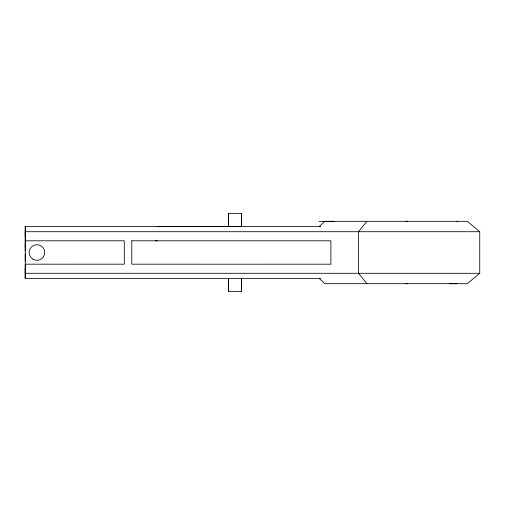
<?xml version="1.0" encoding="UTF-8"?>
<svg xmlns="http://www.w3.org/2000/svg" width="505" height="505" viewBox="0 0 505 505"><rect width="100%" height="100%" fill="white"/><g stroke="black" fill="none" stroke-linecap="round" stroke-linejoin="round"><path stroke-width="0.76" d="M320.719 226.518L25.25 226.505L25.256 278.482L320.801 278.489M228.481 291.48L228.481 278.489L228.481 291.48L241.472 291.48L241.472 278.489L241.472 291.48M228.481 226.524L228.481 213.52L241.472 213.527L241.459 226.568L157.276 226.511M241.472 226.524L241.472 213.527M319.261 278.489L324.854 283.684L467.245 283.69L479.75 273.3L479.75 231.719L467.377 221.323L324.841 221.316L319.248 226.518M228.468 226.562L228.481 213.52M366.876 221.323L358.481 231.713L358.481 273.293L366.965 283.69M155.212 240.803L157.282 240.803M405.332 221.323L407.535 221.323M456.892 221.323L457.29 221.323M479.75 231.719L25.25 231.707L25.275 247.298M25.25 240.797L124.299 240.803L124.299 264.191L25.25 264.184L25.275 278.476L25.25 268.086M25.269 273.281L479.75 273.3M405.218 283.69L407.44 283.69M449.557 283.69L457.189 283.69M25.25 261.199L25.256 254.009M25.256 226.505L25.256 236.902M25.25 244.085L25.256 250.979M334.474 221.348A685.001 0.366 -0.1 0 1 319.072 221.373M131.78 240.803L131.78 264.191L330.908 264.203L330.914 240.816L131.78 240.803M33.059 259.242A7.796 7.796 0 0 0 44.756 252.494A7.796 7.796 0 0 0 33.059 245.739A7.796 7.796 0 0 0 33.059 259.242"/></g></svg>
